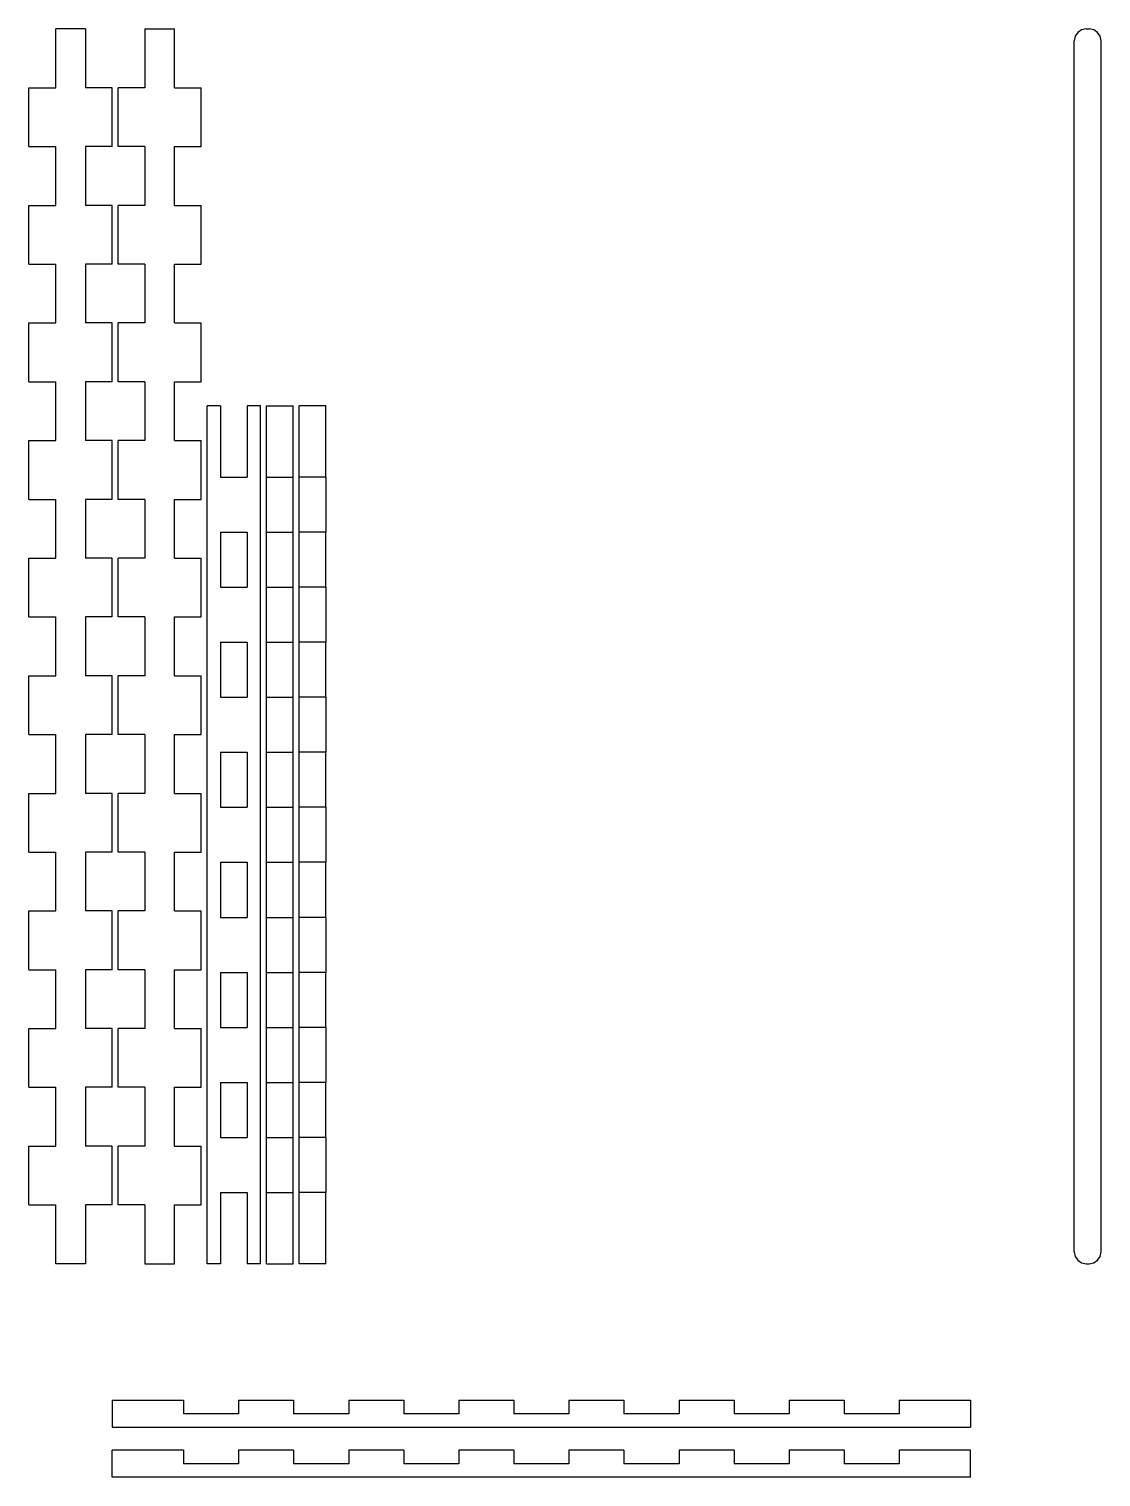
# Model space of a CAD drawing. Extents: x -1 to 939, y 295 to 795.
# Drawn here: x 758.7 to 939.2, y 298.2 to 542.1 of the extents above; entities that cross this region are included whole.
import ezdxf

# ---------------------------------------------------------------- set-up
doc = ezdxf.new("R2010")
doc.units = 0

msp = doc.modelspace()

# ---------------------------------------------------------------- linework, layer by layer
at = {"layer": 'VISIBLE'}
for p, q in [((763.208, 532.227), (763.208, 542.131)), ((768.209, 542.131), (763.208, 542.131)), ((768.209, 542.131), (768.209, 532.227)), ((778.207, 542.131), (778.207, 532.227)), ((778.207, 542.131), (783.208, 542.131)), ((783.208, 532.227), (783.208, 542.131)), ((935.293786, 541.546214), (934.860241, 540.897367)), ((935.942633, 541.979759), (935.293786, 541.546214)), ((936.708, 542.132), (935.942633, 541.979759)), ((936.708, 542.131), (937.209, 542.131)), ((937.973367, 541.979759), (937.208, 542.132)), ((938.622214, 541.546214), (937.973367, 541.979759)), ((939.055759, 540.897367), (938.622214, 541.546214)), ((934.860241, 540.897367), (934.708, 540.132)), ((934.708, 336.132), (934.708, 540.131)), ((939.208, 540.132), (939.055759, 540.897367)), ((939.209, 336.132), (939.209, 540.131)), ((758.708, 522.322), (758.708, 532.227)), ((758.708, 532.227), (763.208, 532.227)), ((772.707, 532.227), (768.209, 532.227)), ((772.707, 522.322), (772.707, 532.227)), ((778.207, 532.227), (773.707, 532.227)), ((773.707, 522.322), (773.707, 532.227)), ((783.208, 532.227), (787.709, 532.227)), ((787.709, 522.322), (787.709, 532.227)), ((758.708, 522.322), (763.208, 522.322)), ((763.208, 512.417), (763.208, 522.322)), ((768.209, 522.322), (768.209, 512.417)), ((772.707, 522.322), (768.209, 522.322)), ((778.207, 522.322), (773.707, 522.322)), ((778.207, 522.322), (778.207, 512.417)), ((783.208, 522.322), (787.709, 522.322)), ((783.208, 512.417), (783.208, 522.322)), ((758.708, 512.417), (763.208, 512.417)), ((758.708, 502.512), (758.708, 512.417)), ((772.707, 512.417), (768.209, 512.417)), ((772.707, 502.512), (772.707, 512.417)), ((778.207, 512.417), (773.707, 512.417)), ((773.707, 502.512), (773.707, 512.417)), ((783.208, 512.417), (787.709, 512.417)), ((787.709, 502.512), (787.709, 512.417)), ((758.708, 502.512), (763.208, 502.512)), ((763.208, 492.608), (763.208, 502.512)), ((768.209, 502.512), (768.209, 492.608)), ((772.707, 502.512), (768.209, 502.512)), ((778.207, 502.512), (773.707, 502.512)), ((778.207, 502.512), (778.207, 492.608)), ((783.208, 502.512), (787.709, 502.512)), ((783.208, 492.608), (783.208, 502.512)), ((758.708, 482.703), (758.708, 492.608)), ((758.708, 492.608), (763.208, 492.608)), ((772.707, 492.608), (768.209, 492.608)), ((772.707, 482.703), (772.707, 492.608)), ((778.207, 492.608), (773.707, 492.608)), ((773.707, 482.703), (773.707, 492.608)), ((783.208, 492.608), (787.709, 492.608)), ((787.709, 482.703), (787.709, 492.608)), ((758.708, 482.703), (763.208, 482.703)), ((763.208, 472.798), (763.208, 482.703)), ((768.209, 482.703), (768.209, 472.798)), ((772.707, 482.703), (768.209, 482.703)), ((778.207, 482.703), (773.707, 482.703)), ((778.207, 482.703), (778.207, 472.798)), ((783.208, 482.703), (787.709, 482.703)), ((783.208, 472.798), (783.208, 482.703)), ((788.709, 334.132), (788.709, 478.631)), ((790.958, 478.631), (788.709, 478.631)), ((790.958, 478.631), (790.958, 466.632)), ((795.458, 478.631), (795.458, 466.632)), ((797.707, 478.631), (795.458, 478.631)), ((797.707, 334.132), (797.707, 478.631)), ((798.707, 478.631), (803.208, 478.631)), ((798.707, 466.632), (798.707, 478.631)), ((803.208, 466.632), (803.208, 478.631)), ((804.208, 466.632), (804.208, 478.631)), ((808.709, 478.631), (804.208, 478.631)), ((808.709, 466.632), (808.709, 478.631)), ((758.708, 462.894), (758.708, 472.798)), ((758.708, 472.798), (763.208, 472.798)), ((772.707, 472.798), (768.209, 472.798)), ((772.707, 462.894), (772.707, 472.798)), ((778.207, 472.798), (773.707, 472.798)), ((773.707, 462.894), (773.707, 472.798)), ((783.208, 472.798), (787.709, 472.798)), ((787.709, 462.894), (787.709, 472.798)), ((790.958, 466.632), (795.458, 466.632)), ((798.707, 466.632), (803.208, 466.632)), ((798.707, 457.362), (798.707, 466.632)), ((803.208, 457.362), (803.208, 466.632)), ((808.709, 466.632), (804.208, 466.632)), ((804.208, 457.362), (804.208, 466.632)), ((808.709, 466.632), (808.709, 457.362)), ((758.708, 462.894), (763.208, 462.894)), ((763.208, 452.989), (763.208, 462.894)), ((768.209, 462.894), (768.209, 452.989)), ((772.707, 462.894), (768.209, 462.894)), ((778.207, 462.894), (773.707, 462.894)), ((778.207, 462.894), (778.207, 452.989)), ((783.208, 462.894), (787.709, 462.894)), ((783.208, 452.989), (783.208, 462.894)), ((790.958, 457.362), (790.958, 448.093)), ((790.958, 457.362), (795.458, 457.362)), ((795.458, 457.362), (795.458, 448.093)), ((798.707, 457.362), (803.208, 457.362)), ((798.707, 448.093), (798.707, 457.362)), ((803.208, 448.093), (803.208, 457.362)), ((804.208, 448.093), (804.208, 457.362)), ((808.709, 457.362), (804.208, 457.362)), ((808.709, 448.093), (808.709, 457.362)), ((758.708, 443.084), (758.708, 452.989)), ((758.708, 452.989), (763.208, 452.989)), ((772.707, 452.989), (768.209, 452.989)), ((772.707, 443.084), (772.707, 452.989)), ((778.207, 452.989), (773.707, 452.989)), ((773.707, 443.084), (773.707, 452.989)), ((783.208, 452.989), (787.709, 452.989)), ((787.709, 443.084), (787.709, 452.989)), ((790.958, 448.093), (795.458, 448.093)), ((798.707, 448.093), (803.208, 448.093)), ((798.707, 438.824), (798.707, 448.093)), ((803.208, 438.824), (803.208, 448.093)), ((808.709, 448.093), (804.208, 448.093)), ((804.208, 438.824), (804.208, 448.093)), ((808.709, 448.093), (808.709, 438.824)), ((758.708, 443.084), (763.208, 443.084)), ((763.208, 433.179), (763.208, 443.084)), ((768.209, 443.084), (768.209, 433.179)), ((772.707, 443.084), (768.209, 443.084)), ((778.207, 443.084), (773.707, 443.084)), ((778.207, 443.084), (778.207, 433.179)), ((783.208, 443.084), (787.709, 443.084)), ((783.208, 433.179), (783.208, 443.084)), ((790.958, 438.824), (795.458, 438.824)), ((790.958, 438.824), (790.958, 429.555)), ((795.458, 438.824), (795.458, 429.555)), ((798.707, 429.555), (798.707, 438.824)), ((798.707, 438.824), (803.208, 438.824)), ((803.208, 429.555), (803.208, 438.824)), ((804.208, 429.555), (804.208, 438.824)), ((808.709, 438.824), (804.208, 438.824)), ((808.709, 429.555), (808.709, 438.824)), ((758.708, 433.179), (763.208, 433.179)), ((758.708, 423.275), (758.708, 433.179)), ((772.707, 433.179), (768.209, 433.179)), ((772.707, 423.275), (772.707, 433.179)), ((773.707, 423.275), (773.707, 433.179)), ((778.207, 433.179), (773.707, 433.179)), ((783.208, 433.179), (787.709, 433.179)), ((787.709, 423.275), (787.709, 433.179)), ((790.958, 429.555), (795.458, 429.555)), ((798.707, 429.555), (803.208, 429.555)), ((798.707, 420.286), (798.707, 429.555)), ((803.208, 420.286), (803.208, 429.555)), ((808.709, 429.555), (804.208, 429.555)), ((804.208, 420.286), (804.208, 429.555)), ((808.709, 429.555), (808.709, 420.286)), ((758.708, 423.275), (763.208, 423.275)), ((763.208, 413.37), (763.208, 423.275)), ((768.209, 423.275), (768.209, 413.37)), ((772.707, 423.275), (768.209, 423.275)), ((778.207, 423.275), (773.707, 423.275)), ((778.207, 423.275), (778.207, 413.37)), ((783.208, 423.275), (787.709, 423.275)), ((783.208, 413.37), (783.208, 423.275)), ((790.958, 420.286), (795.458, 420.286)), ((790.958, 420.286), (790.958, 411.016)), ((795.458, 420.286), (795.458, 411.016)), ((798.707, 411.016), (798.707, 420.286)), ((798.707, 420.286), (803.208, 420.286)), ((803.208, 411.016), (803.208, 420.286)), ((804.208, 411.016), (804.208, 420.286)), ((808.709, 420.286), (804.208, 420.286)), ((808.709, 411.016), (808.709, 420.286)), ((758.708, 403.465), (758.708, 413.37)), ((758.708, 413.37), (763.208, 413.37)), ((772.707, 413.37), (768.209, 413.37)), ((772.707, 403.465), (772.707, 413.37)), ((773.707, 403.465), (773.707, 413.37)), ((778.207, 413.37), (773.707, 413.37)), ((783.208, 413.37), (787.709, 413.37)), ((787.709, 403.465), (787.709, 413.37)), ((790.958, 411.016), (795.458, 411.016)), ((798.707, 411.016), (803.208, 411.016)), ((798.707, 401.747), (798.707, 411.016)), ((803.208, 401.747), (803.208, 411.016)), ((808.709, 411.016), (804.208, 411.016)), ((804.208, 401.747), (804.208, 411.016)), ((808.709, 411.016), (808.709, 401.747)), ((758.708, 403.465), (763.208, 403.465)), ((763.208, 393.56), (763.208, 403.465)), ((768.209, 403.465), (768.209, 393.56)), ((772.707, 403.465), (768.209, 403.465)), ((778.207, 403.465), (773.707, 403.465)), ((778.207, 403.465), (778.207, 393.56)), ((783.208, 403.465), (787.709, 403.465)), ((783.208, 393.56), (783.208, 403.465)), ((790.958, 401.747), (795.458, 401.747)), ((790.958, 401.747), (790.958, 392.478)), ((795.458, 401.747), (795.458, 392.478)), ((798.707, 401.747), (803.208, 401.747)), ((798.707, 392.478), (798.707, 401.747)), ((803.208, 392.478), (803.208, 401.747)), ((804.208, 392.478), (804.208, 401.747)), ((808.709, 401.747), (804.208, 401.747)), ((808.709, 392.478), (808.709, 401.747)), ((758.708, 383.655), (758.708, 393.56)), ((758.708, 393.56), (763.208, 393.56)), ((772.707, 393.56), (768.209, 393.56)), ((772.707, 383.655), (772.707, 393.56)), ((773.707, 383.655), (773.707, 393.56)), ((778.207, 393.56), (773.707, 393.56)), ((783.208, 393.56), (787.709, 393.56)), ((787.709, 383.655), (787.709, 393.56)), ((790.958, 392.478), (795.458, 392.478)), ((798.707, 392.478), (803.208, 392.478)), ((798.707, 383.209), (798.707, 392.478)), ((803.208, 383.209), (803.208, 392.478)), ((808.709, 392.478), (804.208, 392.478)), ((804.208, 383.209), (804.208, 392.478)), ((808.709, 392.478), (808.709, 383.209)), ((758.708, 383.655), (763.208, 383.655)), ((763.208, 373.751), (763.208, 383.655)), ((772.707, 383.655), (768.209, 383.655)), ((768.209, 383.655), (768.209, 373.751)), ((778.207, 383.655), (773.707, 383.655)), ((778.207, 383.655), (778.207, 373.751)), ((783.208, 383.655), (787.709, 383.655)), ((783.208, 373.751), (783.208, 383.655)), ((790.958, 383.209), (795.458, 383.209)), ((790.958, 383.209), (790.958, 373.939)), ((795.458, 383.209), (795.458, 373.939)), ((798.707, 373.939), (798.707, 383.209)), ((798.707, 383.209), (803.208, 383.209)), ((803.208, 373.939), (803.208, 383.209)), ((804.208, 373.939), (804.208, 383.209)), ((808.709, 383.209), (804.208, 383.209)), ((808.709, 373.939), (808.709, 383.209)), ((758.708, 363.846), (758.708, 373.751)), ((758.708, 373.751), (763.208, 373.751)), ((772.707, 373.751), (768.209, 373.751)), ((772.707, 363.846), (772.707, 373.751)), ((773.707, 363.846), (773.707, 373.751)), ((778.207, 373.751), (773.707, 373.751)), ((783.208, 373.751), (787.709, 373.751)), ((787.709, 363.846), (787.709, 373.751)), ((790.958, 373.939), (795.458, 373.939)), ((798.707, 373.939), (803.208, 373.939)), ((798.707, 364.67), (798.707, 373.939)), ((803.208, 364.67), (803.208, 373.939)), ((808.709, 373.939), (804.208, 373.939)), ((804.208, 364.67), (804.208, 373.939)), ((808.709, 373.939), (808.709, 364.67)), ((758.708, 363.846), (763.208, 363.846)), ((763.208, 353.941), (763.208, 363.846)), ((768.209, 363.846), (768.209, 353.941)), ((772.707, 363.846), (768.209, 363.846)), ((778.207, 363.846), (773.707, 363.846)), ((778.207, 363.846), (778.207, 353.941)), ((783.208, 363.846), (787.709, 363.846)), ((783.208, 353.941), (783.208, 363.846)), ((790.958, 364.67), (795.458, 364.67)), ((790.958, 364.67), (790.958, 355.401)), ((795.458, 364.67), (795.458, 355.401)), ((798.707, 355.401), (798.707, 364.67)), ((798.707, 364.67), (803.208, 364.67)), ((803.208, 355.401), (803.208, 364.67)), ((804.208, 355.401), (804.208, 364.67)), ((808.709, 364.67), (804.208, 364.67)), ((808.709, 355.401), (808.709, 364.67)), ((758.708, 344.037), (758.708, 353.941)), ((758.708, 353.941), (763.208, 353.941)), ((772.707, 353.941), (768.209, 353.941)), ((772.707, 344.037), (772.707, 353.941)), ((778.207, 353.941), (773.707, 353.941)), ((773.707, 344.037), (773.707, 353.941)), ((783.208, 353.941), (787.709, 353.941)), ((787.709, 344.037), (787.709, 353.941)), ((790.958, 355.401), (795.458, 355.401)), ((798.707, 355.401), (803.208, 355.401)), ((798.707, 346.132), (798.707, 355.401)), ((803.208, 346.132), (803.208, 355.401)), ((808.709, 355.401), (804.208, 355.401)), ((804.208, 346.132), (804.208, 355.401)), ((808.709, 355.401), (808.709, 346.132)), ((758.708, 344.037), (763.208, 344.037)), ((763.208, 334.132), (763.208, 344.037)), ((772.707, 344.037), (768.209, 344.037)), ((768.209, 344.037), (768.209, 334.132)), ((778.207, 344.037), (773.707, 344.037)), ((778.207, 344.037), (778.207, 334.132)), ((783.208, 344.037), (787.709, 344.037)), ((783.208, 334.132), (783.208, 344.037)), ((790.958, 346.132), (795.458, 346.132)), ((790.958, 346.132), (790.958, 334.132)), ((795.458, 346.132), (795.458, 334.132)), ((798.707, 334.132), (798.707, 346.132)), ((798.707, 346.132), (803.208, 346.132)), ((803.208, 334.132), (803.208, 346.132)), ((804.208, 334.132), (804.208, 346.132)), ((808.709, 346.132), (804.208, 346.132)), ((808.709, 334.132), (808.709, 346.132)), ((934.708, 336.132), (934.860241, 335.366633)), ((934.860241, 335.366633), (935.293786, 334.717786)), ((935.293786, 334.717786), (935.942633, 334.284241)), ((935.942633, 334.284241), (936.708, 334.132)), ((937.208, 334.132), (937.973367, 334.284241)), ((937.973367, 334.284241), (938.622214, 334.717786)), ((938.622214, 334.717786), (939.055759, 335.366633)), ((939.055759, 335.366633), (939.208, 336.132)), ((768.209, 334.132), (763.208, 334.132)), ((778.207, 334.132), (783.208, 334.132)), ((790.958, 334.132), (788.709, 334.132)), ((797.707, 334.132), (795.458, 334.132)), ((798.707, 334.132), (803.208, 334.132)), ((808.709, 334.132), (804.208, 334.132)), ((936.708, 334.132), (937.209, 334.132)), ((772.736, 311.119), (772.736, 306.619)), ((772.736, 311.119), (784.735, 311.119)), ((784.735, 311.119), (784.735, 308.869)), ((794.003, 311.119), (794.003, 308.869)), ((794.003, 311.119), (803.274, 311.119)), ((803.274, 311.119), (803.274, 308.869)), ((812.542, 311.119), (812.542, 308.869)), ((812.542, 311.119), (821.811, 311.119)), ((821.811, 311.119), (821.811, 308.869)), ((831.082, 311.119), (831.082, 308.869)), ((831.082, 311.119), (840.35, 311.119)), ((840.35, 311.119), (840.35, 308.869)), ((849.618, 311.119), (849.618, 308.869)), ((849.618, 311.119), (858.889, 311.119)), ((858.889, 311.119), (858.889, 308.869)), ((868.158, 311.119), (868.158, 308.869)), ((868.158, 311.119), (877.426, 311.119)), ((877.426, 311.119), (877.426, 308.869)), ((886.697, 311.119), (886.697, 308.869)), ((886.697, 311.119), (895.965, 311.119)), ((895.965, 311.119), (895.965, 308.869)), ((905.234, 311.119), (905.234, 308.869)), ((905.234, 311.119), (917.235, 311.119)), ((917.235, 311.119), (917.235, 306.619)), ((794.003, 308.869), (784.735, 308.869)), ((812.542, 308.869), (803.274, 308.869)), ((831.082, 308.869), (821.811, 308.869)), ((849.618, 308.869), (840.35, 308.869)), ((868.158, 308.869), (858.889, 308.869)), ((886.697, 308.869), (877.426, 308.869)), ((905.234, 308.869), (895.965, 308.869)), ((772.736, 306.619), (917.235, 306.619)), ((772.736, 298.197), (772.736, 302.697)), ((784.735, 302.697), (772.736, 302.697)), ((784.735, 302.697), (784.735, 300.447)), ((794.003, 302.697), (794.003, 300.447)), ((803.274, 302.697), (794.003, 302.697)), ((803.274, 302.697), (803.274, 300.447)), ((812.542, 302.697), (812.542, 300.447)), ((821.811, 302.697), (812.542, 302.697)), ((821.811, 302.697), (821.811, 300.447)), ((831.082, 302.697), (831.082, 300.447)), ((840.35, 302.697), (831.082, 302.697)), ((840.35, 302.697), (840.35, 300.447)), ((849.618, 302.697), (849.618, 300.447)), ((858.889, 302.697), (849.618, 302.697)), ((858.889, 302.697), (858.889, 300.447)), ((868.158, 302.697), (868.158, 300.447)), ((877.426, 302.697), (868.158, 302.697)), ((877.426, 302.697), (877.426, 300.447)), ((886.697, 302.697), (886.697, 300.447)), ((895.965, 302.697), (886.697, 302.697)), ((895.965, 302.697), (895.965, 300.447)), ((905.234, 302.697), (905.234, 300.447)), ((917.235, 302.697), (905.234, 302.697)), ((917.235, 298.197), (917.235, 302.697)), ((794.003, 300.447), (784.735, 300.447)), ((812.542, 300.447), (803.274, 300.447)), ((831.082, 300.447), (821.811, 300.447)), ((849.618, 300.447), (840.35, 300.447)), ((868.158, 300.447), (858.889, 300.447)), ((886.697, 300.447), (877.426, 300.447)), ((905.234, 300.447), (895.965, 300.447)), ((917.235, 298.197), (772.736, 298.197))]:
    msp.add_line(p, q, dxfattribs=at)

doc.saveas('drawing.dxf')
